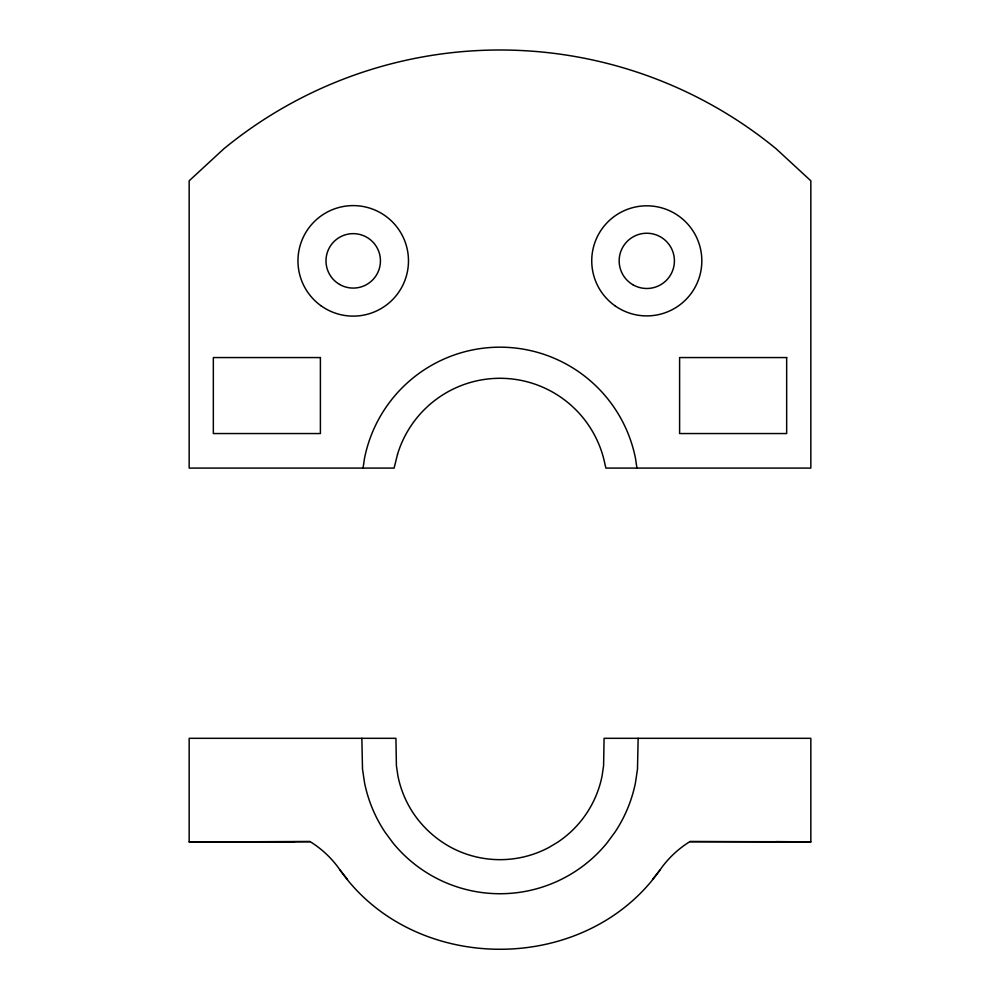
<?xml version="1.0" encoding="UTF-8"?>
<svg xmlns="http://www.w3.org/2000/svg" width="1000" height="1000" viewBox="0 0 1000 1000"><rect width="100%" height="100%" fill="white"/><g stroke="black" fill="none" stroke-linecap="round" stroke-linejoin="round"><path stroke-width="1.5" d="M776.3 841.712L689.95 841.6A100.388 100.388 0 0 0 659.775 870.288C585.475 975.6 414.513 975.588 340.225 870.288A100.388 100.388 0 0 0 310.05 841.6L189.163 841.925L189.163 738.312L395.913 738.312L396.413 765.775L397.912 775.888A104.087 104.087 0 0 0 413.45 813.4C422.987 827.537 435.95 839.25 450.938 847.375A104.087 104.087 0 0 0 549.062 847.375L557.825 842.125A104.087 104.087 0 0 0 602.087 775.888L603.587 765.775L604.087 738.312L810.837 738.312L810.837 841.925L689.95 841.6M363.062 468.088L364.5 458.4A138.15 138.15 0 0 1 635.5 458.4L636.938 468.088M659.775 870.288L652.562 879.325M310.05 841.6L189.163 841.925M239.237 841.825L294.5 841.825M776.3 841.6L810.837 841.925M340.225 870.288L347.438 879.325M638.15 738.312L637.487 769.125L635.5 782.525A138.15 138.15 0 0 1 614.862 832.325L606.788 843.225A138.15 138.15 0 0 1 393.212 843.225L385.138 832.325A138.15 138.15 0 0 1 364.5 782.525L362.512 769.125L361.85 738.312M397.537 454.275L394.1 468.088L189.163 468.088L189.163 180.812L223.812 148.825A435.35 435.35 0 0 1 776.188 148.825L810.837 180.812L810.837 468.088L605.925 468.088L605.013 464.462A107.075 107.075 0 0 0 397.537 454.275M320.4 357.562L213.337 357.562L213.337 433.55L320.4 433.55L320.4 357.562M786.663 357.562L679.6 357.562L679.6 433.55L786.663 433.55L786.663 357.562M632.975 284.788A27.625 27.625 0 0 0 674.412 260.863A27.625 27.625 0 0 0 632.975 236.938A27.625 27.625 0 0 0 632.975 284.788M339.6 284.438A27.225 27.225 0 0 0 380.438 260.863A27.225 27.225 0 0 0 339.6 237.288A27.225 27.225 0 0 0 339.6 284.438M614.725 305.6A55.038 55.038 0 0 0 701.562 266.262A55.038 55.038 0 0 0 624.062 210.725A55.038 55.038 0 0 0 614.725 305.6M321.025 305.775A55.263 55.263 0 0 0 408.212 266.275A55.263 55.263 0 0 0 330.412 210.525A55.263 55.263 0 0 0 321.025 305.775"/></g></svg>
